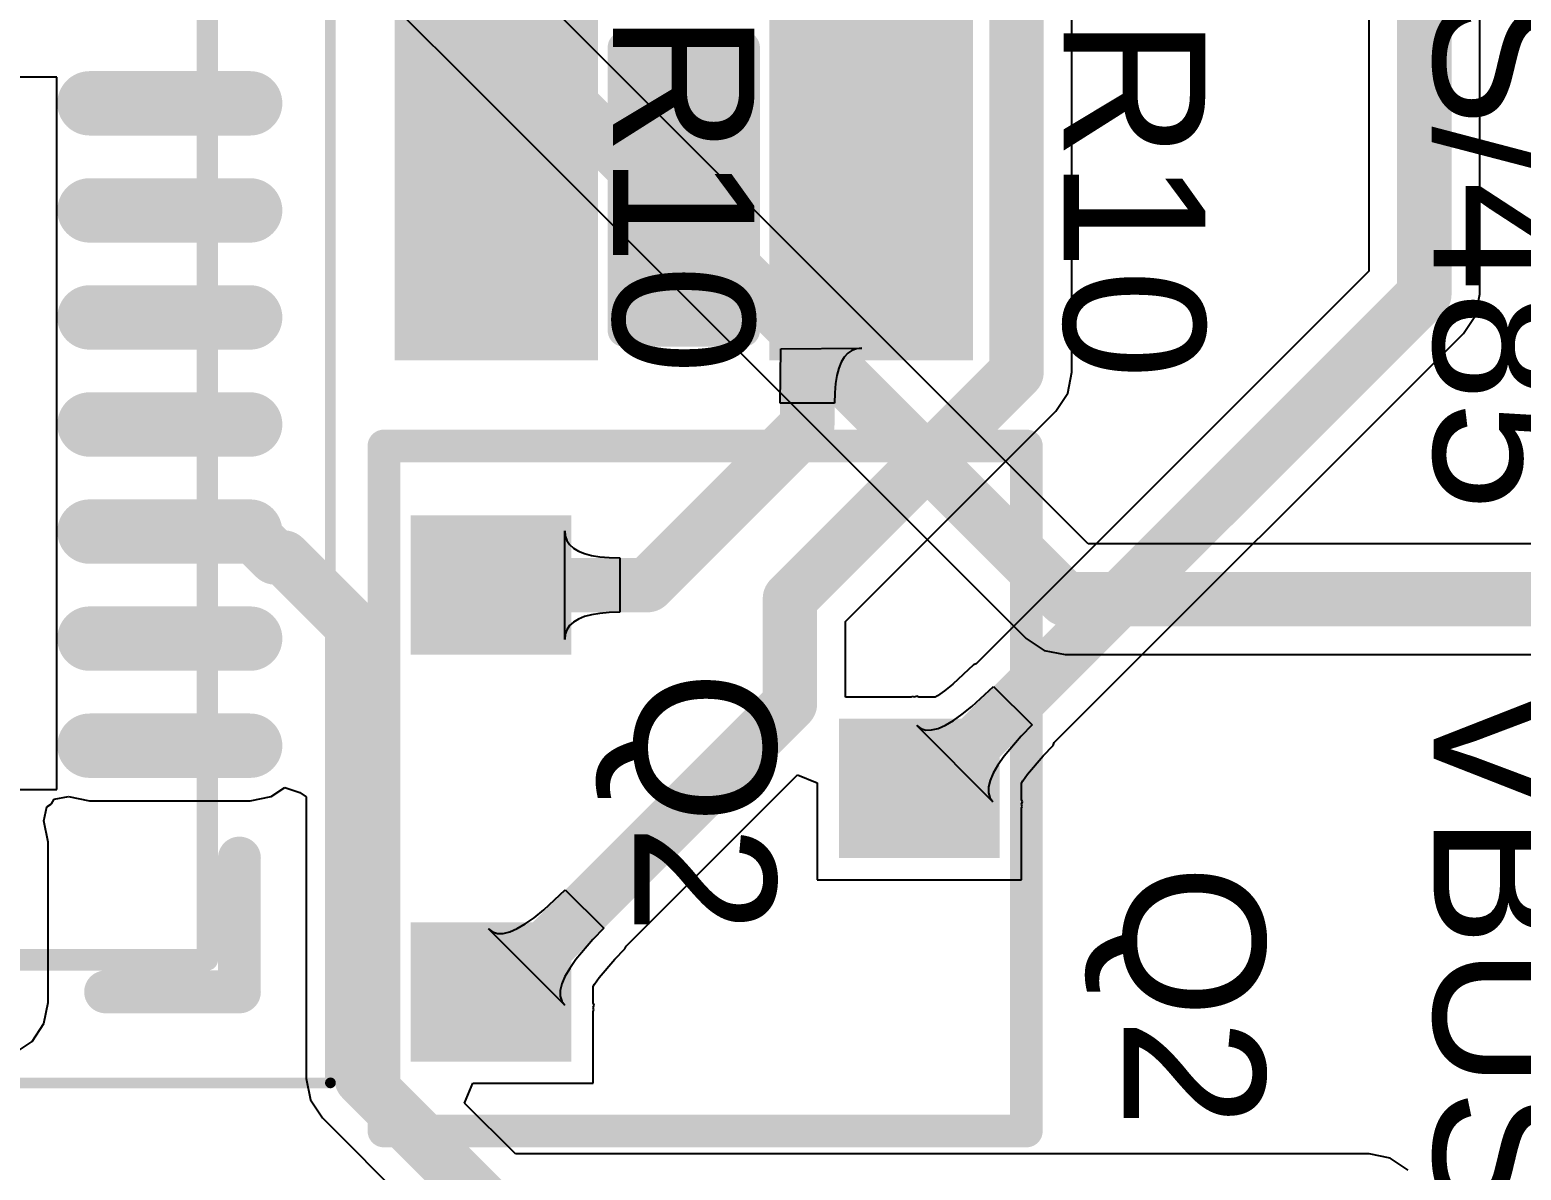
# Model space of a CAD drawing. Header units: inches. Extents: x 0.88 to 8.93, y 2.74 to 7.33.
# Drawn here: x 2.14 to 2.4142, y 2.981 to 3.1907 of the extents above; entities that cross this region are included whole.
import ezdxf

# ---------------------------------------------------------------- set-up
doc = ezdxf.new("R2010")
doc.units = ezdxf.units.IN
doc.header["$MEASUREMENT"] = 0
for name, color, linetype in [('Bottom 3D Body', 76, 'Continuous'), ('Bottom Courtyard', 56, 'Continuous'), ('Bottom Layer', 5, 'Continuous'), ('Mechanical 12', 56, 'Continuous'), ('Mechanical 16', 56, 'Continuous'), ('Top Layer', 1, 'Continuous'), ('Top Overlay', 2, 'Continuous'), ('Top Paste', 8, 'Continuous'), ('Top Solder', 216, 'Continuous')]:
    doc.layers.add(name, color=color, linetype=linetype)
doc.styles.add('Arial', font='', dxfattribs={"height": 0.2})
doc.styles.get('Arial').set_extended_font_data('Arial')

# ---------------------------------------------------------------- blocks, each defined once
blk = doc.blocks.new('JMP_3_PTH_180_8')
at = {"layer": 'Top Overlay', "style": 'Arial'}
blk.add_text('RTS/485', height=0.026, dxfattribs=at).set_placement((0, -0.1))
blk = doc.blocks.new('JMP_3_PTH_180_10')
at = {"layer": 'Top Overlay', "style": 'Arial'}
blk.add_text('VBUS', height=0.026, dxfattribs=at).set_placement((-0.145, -0.1))
blk = doc.blocks.new('QFN50P500X500X80_HS_29N_CP2102N_18')
at = {"layer": 'Top Layer'}
h = blk.add_hatch(color=1, dxfattribs=at)
edge = h.paths.add_edge_path()
edge.add_arc((0.1063, 0.05906), 0.00492, 270, 450)
edge.add_line((0.1063, 0.06398), (0.07677, 0.06398))
edge.add_arc((0.07677, 0.05906), 0.00492, 90, 270)
edge.add_line((0.07677, 0.05413), (0.1063, 0.05413))
h = blk.add_hatch(color=1, dxfattribs=at)
edge = h.paths.add_edge_path()
edge.add_arc((0.1063, 0.03937), 0.00492, 270, 450)
edge.add_line((0.1063, 0.04429), (0.07677, 0.04429))
edge.add_arc((0.07677, 0.03937), 0.00492, 90, 270)
edge.add_line((0.07677, 0.03445), (0.1063, 0.03445))
h = blk.add_hatch(color=1, dxfattribs=at)
edge = h.paths.add_edge_path()
edge.add_arc((0.1063, 0.01969), 0.00492, 270, 450)
edge.add_line((0.1063, 0.02461), (0.07677, 0.02461))
edge.add_arc((0.07677, 0.01969), 0.00492, 90, 270)
edge.add_line((0.07677, 0.01476), (0.1063, 0.01476))
h = blk.add_hatch(color=1, dxfattribs=at)
edge = h.paths.add_edge_path()
edge.add_arc((0.1063, 0), 0.00492, 270, 450)
edge.add_line((0.1063, 0.00492), (0.07677, 0.00492))
edge.add_arc((0.07677, 0), 0.00492, 90, 270)
edge.add_line((0.07677, -0.00492), (0.1063, -0.00492))
h = blk.add_hatch(color=1, dxfattribs=at)
edge = h.paths.add_edge_path()
edge.add_arc((0.1063, -0.01969), 0.00492, 270, 450)
edge.add_line((0.1063, -0.01476), (0.07677, -0.01476))
edge.add_arc((0.07677, -0.01969), 0.00492, 90, 270)
edge.add_line((0.07677, -0.02461), (0.1063, -0.02461))
h = blk.add_hatch(color=1, dxfattribs=at)
edge = h.paths.add_edge_path()
edge.add_arc((0.1063, -0.03937), 0.00492, 270, 450)
edge.add_line((0.1063, -0.03445), (0.07677, -0.03445))
edge.add_arc((0.07677, -0.03937), 0.00492, 90, 270)
edge.add_line((0.07677, -0.04429), (0.1063, -0.04429))
h = blk.add_hatch(color=1, dxfattribs=at)
edge = h.paths.add_edge_path()
edge.add_arc((0.1063, -0.05906), 0.00492, 270, 450)
edge.add_line((0.1063, -0.05413), (0.07677, -0.05413))
edge.add_arc((0.07677, -0.05906), 0.00492, 90, 270)
edge.add_line((0.07677, -0.06398), (0.1063, -0.06398))
at = {"layer": 'Top Paste'}
h = blk.add_hatch(color=8, dxfattribs=at)
edge = h.paths.add_edge_path()
edge.add_arc((0.1063, 0.05906), 0.00492, 270, 450)
edge.add_line((0.1063, 0.06398), (0.07677, 0.06398))
edge.add_arc((0.07677, 0.05906), 0.00492, 90, 270)
edge.add_line((0.07677, 0.05413), (0.1063, 0.05413))
h = blk.add_hatch(color=8, dxfattribs=at)
edge = h.paths.add_edge_path()
edge.add_arc((0.1063, 0.03937), 0.00492, 270, 450)
edge.add_line((0.1063, 0.04429), (0.07677, 0.04429))
edge.add_arc((0.07677, 0.03937), 0.00492, 90, 270)
edge.add_line((0.07677, 0.03445), (0.1063, 0.03445))
h = blk.add_hatch(color=8, dxfattribs=at)
edge = h.paths.add_edge_path()
edge.add_arc((0.1063, 0.01969), 0.00492, 270, 450)
edge.add_line((0.1063, 0.02461), (0.07677, 0.02461))
edge.add_arc((0.07677, 0.01969), 0.00492, 90, 270)
edge.add_line((0.07677, 0.01476), (0.1063, 0.01476))
h = blk.add_hatch(color=8, dxfattribs=at)
edge = h.paths.add_edge_path()
edge.add_arc((0.1063, 0), 0.00492, 270, 450)
edge.add_line((0.1063, 0.00492), (0.07677, 0.00492))
edge.add_arc((0.07677, 0), 0.00492, 90, 270)
edge.add_line((0.07677, -0.00492), (0.1063, -0.00492))
h = blk.add_hatch(color=8, dxfattribs=at)
edge = h.paths.add_edge_path()
edge.add_arc((0.1063, -0.01969), 0.00492, 270, 450)
edge.add_line((0.1063, -0.01476), (0.07677, -0.01476))
edge.add_arc((0.07677, -0.01969), 0.00492, 90, 270)
edge.add_line((0.07677, -0.02461), (0.1063, -0.02461))
h = blk.add_hatch(color=8, dxfattribs=at)
edge = h.paths.add_edge_path()
edge.add_arc((0.1063, -0.03937), 0.00492, 270, 450)
edge.add_line((0.1063, -0.03445), (0.07677, -0.03445))
edge.add_arc((0.07677, -0.03937), 0.00492, 90, 270)
edge.add_line((0.07677, -0.04429), (0.1063, -0.04429))
h = blk.add_hatch(color=8, dxfattribs=at)
edge = h.paths.add_edge_path()
edge.add_arc((0.1063, -0.05906), 0.00492, 270, 450)
edge.add_line((0.1063, -0.05413), (0.07677, -0.05413))
edge.add_arc((0.07677, -0.05906), 0.00492, 90, 270)
edge.add_line((0.07677, -0.06398), (0.1063, -0.06398))
at = {"layer": 'Top Solder'}
h = blk.add_hatch(color=216, dxfattribs=at)
edge = h.paths.add_edge_path()
edge.add_arc((0.1063, 0.05906), 0.00592, 270, 450)
edge.add_line((0.1063, 0.06498), (0.07677, 0.06498))
edge.add_arc((0.07677, 0.05906), 0.00592, 90, 270)
edge.add_line((0.07677, 0.05313), (0.1063, 0.05313))
h = blk.add_hatch(color=216, dxfattribs=at)
edge = h.paths.add_edge_path()
edge.add_arc((0.1063, 0.03937), 0.00592, 270, 450)
edge.add_line((0.1063, 0.04529), (0.07677, 0.04529))
edge.add_arc((0.07677, 0.03937), 0.00592, 90, 270)
edge.add_line((0.07677, 0.03345), (0.1063, 0.03345))
h = blk.add_hatch(color=216, dxfattribs=at)
edge = h.paths.add_edge_path()
edge.add_arc((0.1063, 0.01969), 0.00592, 270, 450)
edge.add_line((0.1063, 0.02561), (0.07677, 0.02561))
edge.add_arc((0.07677, 0.01969), 0.00592, 90, 270)
edge.add_line((0.07677, 0.01376), (0.1063, 0.01376))
h = blk.add_hatch(color=216, dxfattribs=at)
edge = h.paths.add_edge_path()
edge.add_arc((0.1063, 0), 0.00592, 270, 450)
edge.add_line((0.1063, 0.00592), (0.07677, 0.00592))
edge.add_arc((0.07677, 0), 0.00592, 90, 270)
edge.add_line((0.07677, -0.00592), (0.1063, -0.00592))
h = blk.add_hatch(color=216, dxfattribs=at)
edge = h.paths.add_edge_path()
edge.add_arc((0.1063, -0.01969), 0.00592, 270, 450)
edge.add_line((0.1063, -0.01376), (0.07677, -0.01376))
edge.add_arc((0.07677, -0.01969), 0.00592, 90, 270)
edge.add_line((0.07677, -0.02561), (0.1063, -0.02561))
h = blk.add_hatch(color=216, dxfattribs=at)
edge = h.paths.add_edge_path()
edge.add_arc((0.1063, -0.03937), 0.00592, 270, 450)
edge.add_line((0.1063, -0.03345), (0.07677, -0.03345))
edge.add_arc((0.07677, -0.03937), 0.00592, 90, 270)
edge.add_line((0.07677, -0.04529), (0.1063, -0.04529))
h = blk.add_hatch(color=216, dxfattribs=at)
edge = h.paths.add_edge_path()
edge.add_arc((0.1063, -0.05906), 0.00592, 270, 450)
edge.add_line((0.1063, -0.05313), (0.07677, -0.05313))
edge.add_arc((0.07677, -0.05906), 0.00592, 90, 270)
edge.add_line((0.07677, -0.06498), (0.1063, -0.06498))
at = {"layer": 'Bottom 3D Body'}
for points in [[(0.12106, -0.12106, 0.00197, 0.00197, 0), (0.12106, 0.12106, 0.00197, 0.00197, 0)], [(-0.12106, -0.12106, 0.00197, 0.00197, 0), (0.12106, -0.12106, 0.00197, 0.00197, 0)]]:
    blk.add_lwpolyline(points, format="xyseb", dxfattribs=at)
blk.add_lwpolyline([(0.12057, -0.12106, 0.000984, 0.000984, 1), (0.12156, -0.12106, 0.000984, 0.000984, 1)], format="xyseb", close=True, dxfattribs=at)
blk.add_lwpolyline([(0.12057, -0.12106, 0.000984, 0.000984, 1), (0.12156, -0.12106, 0.000984, 0.000984, 1)], format="xyseb", close=True, dxfattribs=at)
at = {"layer": 'Bottom Courtyard'}
for points in [[(0.09843, -0.09843, 0.00394, 0.00394, 0), (0.09843, 0.09843, 0.00394, 0.00394, 0)], [(-0.09843, -0.09843, 0.00394, 0.00394, 0), (0.09843, -0.09843, 0.00394, 0.00394, 0)]]:
    blk.add_lwpolyline(points, format="xyseb", dxfattribs=at)
blk.add_lwpolyline([(0.09744, -0.09843, 0.00197, 0.00197, 1), (0.09941, -0.09843, 0.00197, 0.00197, 1)], format="xyseb", close=True, dxfattribs=at)
blk.add_lwpolyline([(0.09744, -0.09843, 0.00197, 0.00197, 1), (0.09941, -0.09843, 0.00197, 0.00197, 1)], format="xyseb", close=True, dxfattribs=at)
at = {"layer": 'Top Overlay'}
for points in [[(0.10433, -0.10433, 0.00787, 0.00787, 0), (0.10433, -0.07972, 0.00787, 0.00787, 0)], [(0.07972, -0.10433, 0.00787, 0.00787, 0), (0.10433, -0.10433, 0.00787, 0.00787, 0)]]:
    blk.add_lwpolyline(points, format="xyseb", dxfattribs=at)
for points in [[(0.10236, -0.07972, 0.00394, 0.00394, 1), (0.1063, -0.07972, 0.00394, 0.00394, 1)], [(0.07776, -0.10433, 0.00394, 0.00394, 1), (0.08169, -0.10433, 0.00394, 0.00394, 1)], [(0.10236, -0.10433, 0.00394, 0.00394, 1), (0.1063, -0.10433, 0.00394, 0.00394, 1)], [(0.10236, -0.10433, 0.00394, 0.00394, 1), (0.1063, -0.10433, 0.00394, 0.00394, 1)]]:
    blk.add_lwpolyline(points, format="xyseb", close=True, dxfattribs=at)
blk = doc.blocks.new('R0805_20')
at = {"layer": 'Top Layer'}
for points in [[(0.02953, 0.05118), (0.02953, 0.01772), (-0.02953, 0.01772), (-0.02953, 0.05118)], [(0.02953, -0.01772), (0.02953, -0.05118), (-0.02953, -0.05118), (-0.02953, -0.01772)]]:
    blk.add_hatch(color=1, dxfattribs=at).paths.add_polyline_path(points)
at = {"layer": 'Top Overlay'}
blk.add_hatch(color=2, dxfattribs=at).paths.add_polyline_path([(-0.026, -0.00902), (0.026, -0.00902), (0.026, 0.00998), (-0.026, 0.00998)])
at = {"layer": 'Top Paste'}
for points in [[(0.02953, 0.05118), (0.02953, 0.01772), (-0.02953, 0.01772), (-0.02953, 0.05118)], [(0.02953, -0.01772), (0.02953, -0.05118), (-0.02953, -0.05118), (-0.02953, -0.01772)]]:
    blk.add_hatch(color=8, dxfattribs=at).paths.add_polyline_path(points)
at = {"layer": 'Top Solder'}
for points in [[(0.0315, 0.05315), (0.0315, 0.01575), (-0.0315, 0.01575), (-0.0315, 0.05315)], [(0.0315, -0.01575), (0.0315, -0.05315), (-0.0315, -0.05315), (-0.0315, -0.01575)]]:
    blk.add_hatch(color=216, dxfattribs=at).paths.add_polyline_path(points)
at = {"layer": 'Top Overlay'}
for points in [[(-0.026, 0.011, 0.006, 0.006, 0), (0.026, 0.011, 0.006, 0.006, 0)], [(-0.026, -0.011, 0.006, 0.006, 0), (-0.026, 0.011, 0.006, 0.006, 0)], [(0.026, -0.011, 0.006, 0.006, 0), (0.026, 0.011, 0.006, 0.006, 0)], [(-0.026, -0.011, 0.006, 0.006, 0), (0.026, -0.011, 0.006, 0.006, 0)]]:
    blk.add_lwpolyline(points, format="xyseb", dxfattribs=at)
for points in [[(-0.0275, 0.011, 0.003, 0.003, 1), (-0.0245, 0.011, 0.003, 0.003, 1)], [(-0.0275, 0.011, 0.003, 0.003, 1), (-0.0245, 0.011, 0.003, 0.003, 1)], [(0.0245, 0.011, 0.003, 0.003, 1), (0.0275, 0.011, 0.003, 0.003, 1)], [(0.0245, 0.011, 0.003, 0.003, 1), (0.0275, 0.011, 0.003, 0.003, 1)], [(-0.0275, -0.011, 0.003, 0.003, 1), (-0.0245, -0.011, 0.003, 0.003, 1)], [(-0.0275, -0.011, 0.003, 0.003, 1), (-0.0245, -0.011, 0.003, 0.003, 1)], [(0.0245, -0.011, 0.003, 0.003, 1), (0.0275, -0.011, 0.003, 0.003, 1)], [(0.0245, -0.011, 0.003, 0.003, 1), (0.0275, -0.011, 0.003, 0.003, 1)]]:
    blk.add_lwpolyline(points, format="xyseb", close=True, dxfattribs=at)
at = {"layer": 'Mechanical 12', "style": 'Arial'}
blk.add_text('R10', height=0.026, dxfattribs=at).set_placement((-0.03249, -0.013))
blk = doc.blocks.new('SOT_23_26')
at = {"layer": 'Top Layer'}
for points in [[(-0.01181, 0.05315), (0.01181, 0.05315), (0.01181, 0.02559), (-0.01181, 0.02559)], [(-0.04921, -0.02559), (-0.02559, -0.02559), (-0.02559, -0.05315), (-0.04921, -0.05315)], [(0.02559, -0.02559), (0.04921, -0.02559), (0.04921, -0.05315), (0.02559, -0.05315)]]:
    blk.add_hatch(color=1, dxfattribs=at).paths.add_polyline_path(points)
at = {"layer": 'Top Paste'}
for points in [[(-0.01181, 0.05315), (0.01181, 0.05315), (0.01181, 0.02559), (-0.01181, 0.02559)], [(-0.04921, -0.02559), (-0.02559, -0.02559), (-0.02559, -0.05315), (-0.04921, -0.05315)], [(0.02559, -0.02559), (0.04921, -0.02559), (0.04921, -0.05315), (0.02559, -0.05315)]]:
    blk.add_hatch(color=8, dxfattribs=at).paths.add_polyline_path(points)
at = {"layer": 'Top Solder'}
for points in [[(-0.01281, 0.05415), (0.01281, 0.05415), (0.01281, 0.02459), (-0.01281, 0.02459)], [(-0.05021, -0.02459), (-0.02459, -0.02459), (-0.02459, -0.05415), (-0.05021, -0.05415)], [(0.02459, -0.02459), (0.05021, -0.02459), (0.05021, -0.05415), (0.02459, -0.05415)]]:
    blk.add_hatch(color=216, dxfattribs=at).paths.add_polyline_path(points)
at = {"layer": 'Bottom 3D Body'}
for points in [[(-0.06299, -0.05906, 0.00394, 0.00394, 0), (-0.06299, 0.05906, 0.00394, 0.00394, 0)], [(0.06299, 0.05906, 0.00394, 0.00394, 0), (-0.06299, 0.05906, 0.00394, 0.00394, 0)], [(0.06299, -0.05906, 0.00394, 0.00394, 0), (0.06299, 0.05906, 0.00394, 0.00394, 0)], [(0.06299, -0.05906, 0.00394, 0.00394, 0), (-0.06299, -0.05906, 0.00394, 0.00394, 0)]]:
    blk.add_lwpolyline(points, format="xyseb", dxfattribs=at)
for points in [[(-0.06398, 0.05906, 0.00197, 0.00197, 1), (-0.06201, 0.05906, 0.00197, 0.00197, 1)], [(-0.06398, 0.05906, 0.00197, 0.00197, 1), (-0.06201, 0.05906, 0.00197, 0.00197, 1)], [(0.06201, 0.05906, 0.00197, 0.00197, 1), (0.06398, 0.05906, 0.00197, 0.00197, 1)], [(0.06201, 0.05906, 0.00197, 0.00197, 1), (0.06398, 0.05906, 0.00197, 0.00197, 1)], [(-0.06398, -0.05906, 0.00197, 0.00197, 1), (-0.06201, -0.05906, 0.00197, 0.00197, 1)], [(-0.06398, -0.05906, 0.00197, 0.00197, 1), (-0.06201, -0.05906, 0.00197, 0.00197, 1)], [(0.06201, -0.05906, 0.00197, 0.00197, 1), (0.06398, -0.05906, 0.00197, 0.00197, 1)], [(0.06201, -0.05906, 0.00197, 0.00197, 1), (0.06398, -0.05906, 0.00197, 0.00197, 1)]]:
    blk.add_lwpolyline(points, format="xyseb", close=True, dxfattribs=at)
at = {"layer": 'Mechanical 16'}
for points in [[(-0.06299, -0.059, 0.00394, 0.00394, 0), (-0.06299, 0.059, 0.00394, 0.00394, 0)], [(0.06299, 0.059, 0.00394, 0.00394, 0), (-0.06299, 0.059, 0.00394, 0.00394, 0)], [(0.06299, -0.059, 0.00394, 0.00394, 0), (0.06299, 0.059, 0.00394, 0.00394, 0)], [(0.06299, -0.059, 0.00394, 0.00394, 0), (-0.06299, -0.059, 0.00394, 0.00394, 0)]]:
    blk.add_lwpolyline(points, format="xyseb", dxfattribs=at)
for points in [[(-0.06398, 0.059, 0.00197, 0.00197, 1), (-0.06201, 0.059, 0.00197, 0.00197, 1)], [(-0.06398, 0.059, 0.00197, 0.00197, 1), (-0.06201, 0.059, 0.00197, 0.00197, 1)], [(0.06201, 0.059, 0.00197, 0.00197, 1), (0.06398, 0.059, 0.00197, 0.00197, 1)], [(0.06201, 0.059, 0.00197, 0.00197, 1), (0.06398, 0.059, 0.00197, 0.00197, 1)], [(-0.06398, -0.059, 0.00197, 0.00197, 1), (-0.06201, -0.059, 0.00197, 0.00197, 1)], [(-0.06398, -0.059, 0.00197, 0.00197, 1), (-0.06201, -0.059, 0.00197, 0.00197, 1)], [(0.06201, -0.059, 0.00197, 0.00197, 1), (0.06398, -0.059, 0.00197, 0.00197, 1)], [(0.06201, -0.059, 0.00197, 0.00197, 1), (0.06398, -0.059, 0.00197, 0.00197, 1)]]:
    blk.add_lwpolyline(points, format="xyseb", close=True, dxfattribs=at)
at = {"layer": 'Top Overlay'}
for points in [[(-0.06299, -0.05906, 0.006, 0.006, 0), (-0.06299, 0.05906, 0.006, 0.006, 0)], [(0.06299, 0.05906, 0.006, 0.006, 0), (-0.06299, 0.05906, 0.006, 0.006, 0)], [(0.06299, -0.05906, 0.006, 0.006, 0), (0.06299, 0.05906, 0.006, 0.006, 0)], [(-0.06299, -0.05906, 0.006, 0.006, 0), (0.06299, -0.05906, 0.006, 0.006, 0)]]:
    blk.add_lwpolyline(points, format="xyseb", dxfattribs=at)
for points in [[(-0.06449, 0.05906, 0.003, 0.003, 1), (-0.06149, 0.05906, 0.003, 0.003, 1)], [(-0.06449, 0.05906, 0.003, 0.003, 1), (-0.06149, 0.05906, 0.003, 0.003, 1)], [(0.06149, 0.05906, 0.003, 0.003, 1), (0.06449, 0.05906, 0.003, 0.003, 1)], [(0.06149, 0.05906, 0.003, 0.003, 1), (0.06449, 0.05906, 0.003, 0.003, 1)], [(-0.06449, -0.05906, 0.003, 0.003, 1), (-0.06149, -0.05906, 0.003, 0.003, 1)], [(-0.06449, -0.05906, 0.003, 0.003, 1), (-0.06149, -0.05906, 0.003, 0.003, 1)], [(0.06149, -0.05906, 0.003, 0.003, 1), (0.06449, -0.05906, 0.003, 0.003, 1)], [(0.06149, -0.05906, 0.003, 0.003, 1), (0.06449, -0.05906, 0.003, 0.003, 1)]]:
    blk.add_lwpolyline(points, format="xyseb", close=True, dxfattribs=at)
at = {"layer": 'Mechanical 12', "style": 'Arial'}
blk.add_text('Q2', height=0.026, dxfattribs=at).set_placement((-0.02166, -0.013))

msp = doc.modelspace()

# ---------------------------------------------------------------- linework, layer by layer
at = {"layer": 'Bottom Layer'}
for p, q in [((2.15195, 3.25), (2.22361, 3.17834)), ((2.33459, 3.0962), (2.23803, 3.19276)), ((2.145, 3.182), (1.97996, 3.182)), ((2.145, 3.051), (2.145, 3.182)), ((2.22361, 3.17834), (2.32316, 3.07879)), ((2.55766, 3.0962), (2.33459, 3.0962)), ((2.32316, 3.07879), (2.32647, 3.07658)), ((2.32647, 3.07658), (2.33037, 3.0758)), ((2.33037, 3.0758), (2.55344, 3.0758)), ((1.933, 3.051), (2.145, 3.051))]:
    msp.add_line(p, q, dxfattribs=at)
for points in [[(2.16122, 3.25515, 0.01, 0.01, 0), (2.23082, 3.18555, 0.01, 0.01, 0)], [(2.23082, 3.18555, 0.01, 0.01, 0), (2.33037, 3.086, 0.01, 0.01, 0)], [(2.33037, 3.086, 0.01, 0.01, 0), (2.55766, 3.086, 0.01, 0.01, 0)]]:
    msp.add_lwpolyline(points, format="xyseb", dxfattribs=at)
for points in [[(2.22832, 3.18555, 0.005, 0.005, 1), (2.23332, 3.18555, 0.005, 0.005, 1)], [(2.22832, 3.18555, 0.005, 0.005, 1), (2.23332, 3.18555, 0.005, 0.005, 1)], [(2.32787, 3.086, 0.005, 0.005, 1), (2.33287, 3.086, 0.005, 0.005, 1)], [(2.32787, 3.086, 0.005, 0.005, 1), (2.33287, 3.086, 0.005, 0.005, 1)]]:
    msp.add_lwpolyline(points, format="xyseb", close=True, dxfattribs=at)
at = {"layer": 'Top Layer'}
for p, q in [((2.33161, 3.12775), (2.33161, 3.21798)), ((2.3862, 3.20748), (2.3862, 3.14629)), ((2.40659, 3.14207), (2.40659, 3.20325)), ((2.3862, 3.14629), (2.314, 3.07408)), ((2.40582, 3.13816), (2.40659, 3.14207)), ((2.40361, 3.13486), (2.40582, 3.13816)), ((2.32836, 3.05961), (2.40361, 3.13486)), ((2.27795, 3.12201), (2.27807, 3.13201)), ((2.27807, 3.13201), (2.29295, 3.13213)), ((2.29115, 3.13171), (2.2904, 3.1312)), ((2.292, 3.13202), (2.29115, 3.13171)), ((2.29295, 3.13213), (2.292, 3.13202)), ((2.2892, 3.12958), (2.28875, 3.12847)), ((2.28975, 3.13049), (2.2892, 3.12958)), ((2.2904, 3.1312), (2.28975, 3.13049)), ((2.2884, 3.12715), (2.28815, 3.12564)), ((2.28875, 3.12847), (2.2884, 3.12715)), ((2.33084, 3.12385), (2.33161, 3.12775)), ((2.288, 3.12393), (2.28795, 3.12201)), ((2.28815, 3.12564), (2.288, 3.12393)), ((2.32863, 3.12054), (2.33084, 3.12385)), ((2.28795, 3.12201), (2.27795, 3.12201)), ((2.28996, 3.08187), (2.32863, 3.12054)), ((2.23834, 3.07858), (2.23834, 3.09858)), ((2.23834, 3.09858), (2.23844, 3.09763)), ((2.23844, 3.09763), (2.23875, 3.09678)), ((2.23875, 3.09678), (2.23925, 3.09603)), ((2.23925, 3.09603), (2.23996, 3.09538)), ((2.23996, 3.09538), (2.24087, 3.09483)), ((2.24087, 3.09483), (2.24199, 3.09438)), ((2.24199, 3.09438), (2.2433, 3.09403)), ((2.2433, 3.09403), (2.24482, 3.09378)), ((2.24482, 3.09378), (2.24654, 3.09363)), ((2.24654, 3.09363), (2.24846, 3.09358)), ((2.24846, 3.09358), (2.24846, 3.08358)), ((2.24087, 3.08233), (2.23996, 3.08178)), ((2.24199, 3.08278), (2.24087, 3.08233)), ((2.2433, 3.08313), (2.24199, 3.08278)), ((2.24482, 3.08338), (2.2433, 3.08313)), ((2.24654, 3.08353), (2.24482, 3.08338)), ((2.24846, 3.08358), (2.24654, 3.08353)), ((2.23844, 3.07953), (2.23834, 3.07858)), ((2.23875, 3.08038), (2.23844, 3.07953)), ((2.23925, 3.08113), (2.23875, 3.08038)), ((2.23996, 3.08178), (2.23925, 3.08113)), ((2.28996, 3.06799), (2.28996, 3.08187)), ((2.31352, 3.07391), (2.30968, 3.07034)), ((2.314, 3.07408), (2.31352, 3.07391)), ((2.3082, 3.06915), (2.3069, 3.06824)), ((2.30968, 3.07034), (2.3082, 3.06915)), ((2.31322, 3.06624), (2.3172, 3.06994)), ((2.3172, 3.06994), (2.32427, 3.06287)), ((2.30203, 3.06799), (2.28996, 3.06799)), ((2.3022, 3.0681), (2.30203, 3.06799)), ((2.30263, 3.06799), (2.3022, 3.0681)), ((2.30265, 3.06799), (2.30263, 3.06799)), ((2.30306, 3.06816), (2.30265, 3.06799)), ((2.30348, 3.06799), (2.30306, 3.06816)), ((2.30648, 3.06799), (2.30348, 3.06799)), ((2.3069, 3.06824), (2.30648, 3.06799)), ((2.31145, 3.06482), (2.31322, 3.06624)), ((2.30699, 3.06223), (2.30833, 3.06281)), ((2.30833, 3.06281), (2.30982, 3.06367)), ((2.30982, 3.06367), (2.31145, 3.06482)), ((2.32427, 3.06287), (2.32228, 3.06081)), ((2.31708, 3.04873), (2.30306, 3.06275)), ((2.30306, 3.06275), (2.30383, 3.0622)), ((2.30383, 3.0622), (2.30474, 3.06193)), ((2.30474, 3.06193), (2.30579, 3.06194)), ((2.30579, 3.06194), (2.30699, 3.06223)), ((2.32228, 3.06081), (2.31915, 3.05712)), ((2.32629, 3.05717), (2.32817, 3.05911)), ((2.32817, 3.05911), (2.32836, 3.05961)), ((2.318, 3.05549), (2.31714, 3.054)), ((2.31915, 3.05712), (2.318, 3.05549)), ((2.32343, 3.05381), (2.32629, 3.05717)), ((2.24962, 3.02221), (2.28113, 3.05372)), ((2.28113, 3.05372), (2.28476, 3.05221)), ((2.28476, 3.05221), (2.28476, 3.03437)), ((2.31657, 3.05266), (2.31627, 3.05146)), ((2.31714, 3.054), (2.31657, 3.05266)), ((2.32232, 3.05215), (2.32257, 3.05257)), ((2.32232, 3.04915), (2.32232, 3.05215)), ((2.32257, 3.05257), (2.32343, 3.05381)), ((2.14396, 3.04837), (2.14451, 3.04919)), ((2.14451, 3.04919), (2.14711, 3.04971)), ((2.14711, 3.04971), (2.15098, 3.04894)), ((2.18051, 3.04894), (2.18438, 3.04971)), ((2.18438, 3.04971), (2.18689, 3.05139)), ((2.18689, 3.05139), (2.18967, 3.05047)), ((2.18967, 3.05047), (2.19083, 3.04964)), ((2.19083, 3.04964), (2.19083, 2.99783)), ((2.31627, 3.05146), (2.31626, 3.05041)), ((2.31626, 3.05041), (2.31653, 3.0495)), ((2.31653, 3.0495), (2.31708, 3.04873)), ((2.32249, 3.04873), (2.32232, 3.04915)), ((2.14261, 3.04521), (2.14313, 3.04782)), ((2.14313, 3.04782), (2.14396, 3.04837)), ((2.15098, 3.04894), (2.18051, 3.04894)), ((2.32232, 3.04831), (2.32249, 3.04873)), ((2.32232, 3.0483), (2.32232, 3.04831)), ((2.32243, 3.04787), (2.32232, 3.0483)), ((2.32232, 3.0477), (2.32243, 3.04787)), ((2.32232, 3.03437), (2.32232, 3.0477)), ((2.14338, 3.04134), (2.14261, 3.04521)), ((2.14338, 3.01181), (2.14338, 3.04134)), ((2.28476, 3.03437), (2.32232, 3.03437)), ((2.23448, 3.02884), (2.23846, 3.03254)), ((2.23846, 3.03254), (2.24553, 3.02547)), ((2.23108, 3.02627), (2.23271, 3.02741)), ((2.23271, 3.02741), (2.23448, 3.02884)), ((2.23834, 3.01133), (2.22432, 3.02535)), ((2.22432, 3.02535), (2.22509, 3.0248)), ((2.22509, 3.0248), (2.226, 3.02453)), ((2.226, 3.02453), (2.22705, 3.02454)), ((2.22705, 3.02454), (2.22825, 3.02483)), ((2.22825, 3.02483), (2.22959, 3.02541)), ((2.22959, 3.02541), (2.23108, 3.02627)), ((2.24553, 3.02547), (2.24354, 3.02341)), ((2.24354, 3.02341), (2.24041, 3.01972)), ((2.24755, 3.01977), (2.24943, 3.02171)), ((2.24943, 3.02171), (2.24962, 3.02221)), ((2.24041, 3.01972), (2.23926, 3.01809)), ((2.24469, 3.01641), (2.24755, 3.01977)), ((2.2384, 3.0166), (2.23782, 3.01526)), ((2.23926, 3.01809), (2.2384, 3.0166)), ((2.24383, 3.01517), (2.24469, 3.01641)), ((2.23753, 3.01406), (2.23752, 3.01301)), ((2.23782, 3.01526), (2.23753, 3.01406)), ((2.24358, 3.01475), (2.24383, 3.01517)), ((2.24358, 3.01174), (2.24358, 3.01475)), ((2.14261, 3.00794), (2.14338, 3.01181)), ((2.23752, 3.01301), (2.23779, 3.0121)), ((2.23779, 3.0121), (2.23834, 3.01133)), ((2.24375, 3.01133), (2.24358, 3.01174)), ((2.24358, 3.01091), (2.24375, 3.01133)), ((2.24358, 3.0109), (2.24358, 3.01091)), ((2.24369, 3.01047), (2.24358, 3.0109)), ((2.14042, 3.00466), (2.14261, 3.00794)), ((2.24358, 3.0103), (2.24369, 3.01047)), ((2.24358, 2.99697), (2.24358, 3.0103)), ((2.13714, 3.00247), (2.14042, 3.00466)), ((2.19083, 2.99783), (2.1916, 2.99392)), ((2.21994, 2.99333), (2.22144, 2.99697)), ((2.22144, 2.99697), (2.24358, 2.99697)), ((2.1916, 2.99392), (2.19381, 2.99062)), ((2.22929, 2.98398), (2.21994, 2.99333)), ((2.19381, 2.99062), (2.21118, 2.97325)), ((2.38624, 2.98398), (2.22929, 2.98398)), ((2.39014, 2.9832), (2.38624, 2.98398)), ((2.39345, 2.98099), (2.39014, 2.9832))]:
    msp.add_line(p, q, dxfattribs=at)
for points in [[(2.2248, 3.1624, 0.01, 0.01, 0), (2.2248, 3.2372, 0.01, 0.01, 0)], [(2.32142, 3.12775, 0.01, 0.01, 0), (2.32142, 3.21798, 0.01, 0.01, 0)], [(2.3964, 3.14207, 0.01, 0.01, 0), (2.3964, 3.20748, 0.01, 0.01, 0)], [(2.2248, 3.1624, 0.01, 0.01, 0), (2.22579, 3.16142, 0.01, 0.01, 0)], [(2.28295, 3.14969, 0.01, 0.01, 0), (2.29469, 3.16142, 0.01, 0.01, 0)], [(2.28295, 3.11795, 0.01, 0.01, 0), (2.28295, 3.14969, 0.01, 0.01, 0)], [(2.30551, 3.05118, 0.01, 0.01, 0), (2.3964, 3.14207, 0.01, 0.01, 0)], [(2.27976, 3.08609, 0.01, 0.01, 0), (2.32142, 3.12775, 0.01, 0.01, 0)], [(2.25358, 3.08858, 0.01, 0.01, 0), (2.28295, 3.11795, 0.01, 0.01, 0)], [(2.18043, 3.09835, 0.01, 0.01, 0), (2.18512, 3.09366, 0.01, 0.01, 0)], [(2.18512, 3.09366, 0.01, 0.01, 0), (2.18669, 3.09366, 0.01, 0.01, 0)], [(2.18669, 3.09366, 0.01, 0.01, 0), (2.20102, 3.07933, 0.01, 0.01, 0)], [(2.2248, 3.08858, 0.01, 0.01, 0), (2.25358, 3.08858, 0.01, 0.01, 0)], [(2.27976, 3.06677, 0.01, 0.01, 0), (2.27976, 3.08609, 0.01, 0.01, 0)], [(2.20102, 2.99783, 0.01, 0.01, 0), (2.20102, 3.07933, 0.01, 0.01, 0)], [(2.22677, 3.01378, 0.01, 0.01, 0), (2.27976, 3.06677, 0.01, 0.01, 0)], [(2.30354, 3.05118, 0.01, 0.01, 0), (2.30551, 3.05118, 0.01, 0.01, 0)], [(2.2248, 3.01378, 0.01, 0.01, 0), (2.22677, 3.01378, 0.01, 0.01, 0)], [(2.20102, 2.99783, 0.01, 0.01, 0), (2.22507, 2.97378, 0.01, 0.01, 0)]]:
    msp.add_lwpolyline(points, format="xyseb", dxfattribs=at)
for points in [[(2.2223, 3.1624, 0.005, 0.005, 1), (2.2273, 3.1624, 0.005, 0.005, 1)], [(2.2223, 3.1624, 0.005, 0.005, 1), (2.2273, 3.1624, 0.005, 0.005, 1)], [(2.22329, 3.16142, 0.005, 0.005, 1), (2.22829, 3.16142, 0.005, 0.005, 1)], [(2.29219, 3.16142, 0.005, 0.005, 1), (2.29719, 3.16142, 0.005, 0.005, 1)], [(2.28045, 3.14969, 0.005, 0.005, 1), (2.28545, 3.14969, 0.005, 0.005, 1)], [(2.28045, 3.14969, 0.005, 0.005, 1), (2.28545, 3.14969, 0.005, 0.005, 1)], [(2.3939, 3.14207, 0.005, 0.005, 1), (2.3989, 3.14207, 0.005, 0.005, 1)], [(2.3939, 3.14207, 0.005, 0.005, 1), (2.3989, 3.14207, 0.005, 0.005, 1)], [(2.31892, 3.12775, 0.005, 0.005, 1), (2.32392, 3.12775, 0.005, 0.005, 1)], [(2.31892, 3.12775, 0.005, 0.005, 1), (2.32392, 3.12775, 0.005, 0.005, 1)], [(2.28045, 3.11795, 0.005, 0.005, 1), (2.28545, 3.11795, 0.005, 0.005, 1)], [(2.28045, 3.11795, 0.005, 0.005, 1), (2.28545, 3.11795, 0.005, 0.005, 1)], [(2.17793, 3.09835, 0.005, 0.005, 1), (2.18293, 3.09835, 0.005, 0.005, 1)], [(2.18262, 3.09366, 0.005, 0.005, 1), (2.18762, 3.09366, 0.005, 0.005, 1)], [(2.18262, 3.09366, 0.005, 0.005, 1), (2.18762, 3.09366, 0.005, 0.005, 1)], [(2.18419, 3.09366, 0.005, 0.005, 1), (2.18919, 3.09366, 0.005, 0.005, 1)], [(2.18419, 3.09366, 0.005, 0.005, 1), (2.18919, 3.09366, 0.005, 0.005, 1)], [(2.2223, 3.08858, 0.005, 0.005, 1), (2.2273, 3.08858, 0.005, 0.005, 1)], [(2.25108, 3.08858, 0.005, 0.005, 1), (2.25608, 3.08858, 0.005, 0.005, 1)], [(2.25108, 3.08858, 0.005, 0.005, 1), (2.25608, 3.08858, 0.005, 0.005, 1)], [(2.27726, 3.08609, 0.005, 0.005, 1), (2.28226, 3.08609, 0.005, 0.005, 1)], [(2.27726, 3.08609, 0.005, 0.005, 1), (2.28226, 3.08609, 0.005, 0.005, 1)], [(2.19852, 3.07933, 0.005, 0.005, 1), (2.20352, 3.07933, 0.005, 0.005, 1)], [(2.19852, 3.07933, 0.005, 0.005, 1), (2.20352, 3.07933, 0.005, 0.005, 1)], [(2.27726, 3.06677, 0.005, 0.005, 1), (2.28226, 3.06677, 0.005, 0.005, 1)], [(2.27726, 3.06677, 0.005, 0.005, 1), (2.28226, 3.06677, 0.005, 0.005, 1)], [(2.30104, 3.05118, 0.005, 0.005, 1), (2.30604, 3.05118, 0.005, 0.005, 1)], [(2.30301, 3.05118, 0.005, 0.005, 1), (2.30801, 3.05118, 0.005, 0.005, 1)], [(2.30301, 3.05118, 0.005, 0.005, 1), (2.30801, 3.05118, 0.005, 0.005, 1)], [(2.2223, 3.01378, 0.005, 0.005, 1), (2.2273, 3.01378, 0.005, 0.005, 1)], [(2.22427, 3.01378, 0.005, 0.005, 1), (2.22927, 3.01378, 0.005, 0.005, 1)], [(2.22427, 3.01378, 0.005, 0.005, 1), (2.22927, 3.01378, 0.005, 0.005, 1)], [(2.19852, 2.99783, 0.005, 0.005, 1), (2.20352, 2.99783, 0.005, 0.005, 1)], [(2.19852, 2.99783, 0.005, 0.005, 1), (2.20352, 2.99783, 0.005, 0.005, 1)]]:
    msp.add_lwpolyline(points, format="xyseb", close=True, dxfattribs=at)

# ---------------------------------------------------------------- block references
at = {"rotation": 270}
for name, p in [('JMP_3_PTH_180_8', (2.49811, 3.24555)), ('R0805_20', (2.26024, 3.16142)), ('SOT_23_26', (2.26417, 3.05118)), ('JMP_3_PTH_180_10', (2.49811, 2.92555))]:
    msp.add_blockref(name, p, dxfattribs=at)
msp.add_blockref('QFN50P500X500X80_HS_29N_CP2102N_18', (2.07421, 3.11811))

# ---------------------------------------------------------------- texts
at = {"layer": 'Top Overlay', "style": 'Arial'}
for s, p in [('R10', (2.33011, 3.19304)), ('Q2', (2.34111, 3.03721))]:
    msp.add_text(s, height=0.026, rotation=270, dxfattribs=at).set_placement(p)

doc.saveas('drawing.dxf')
